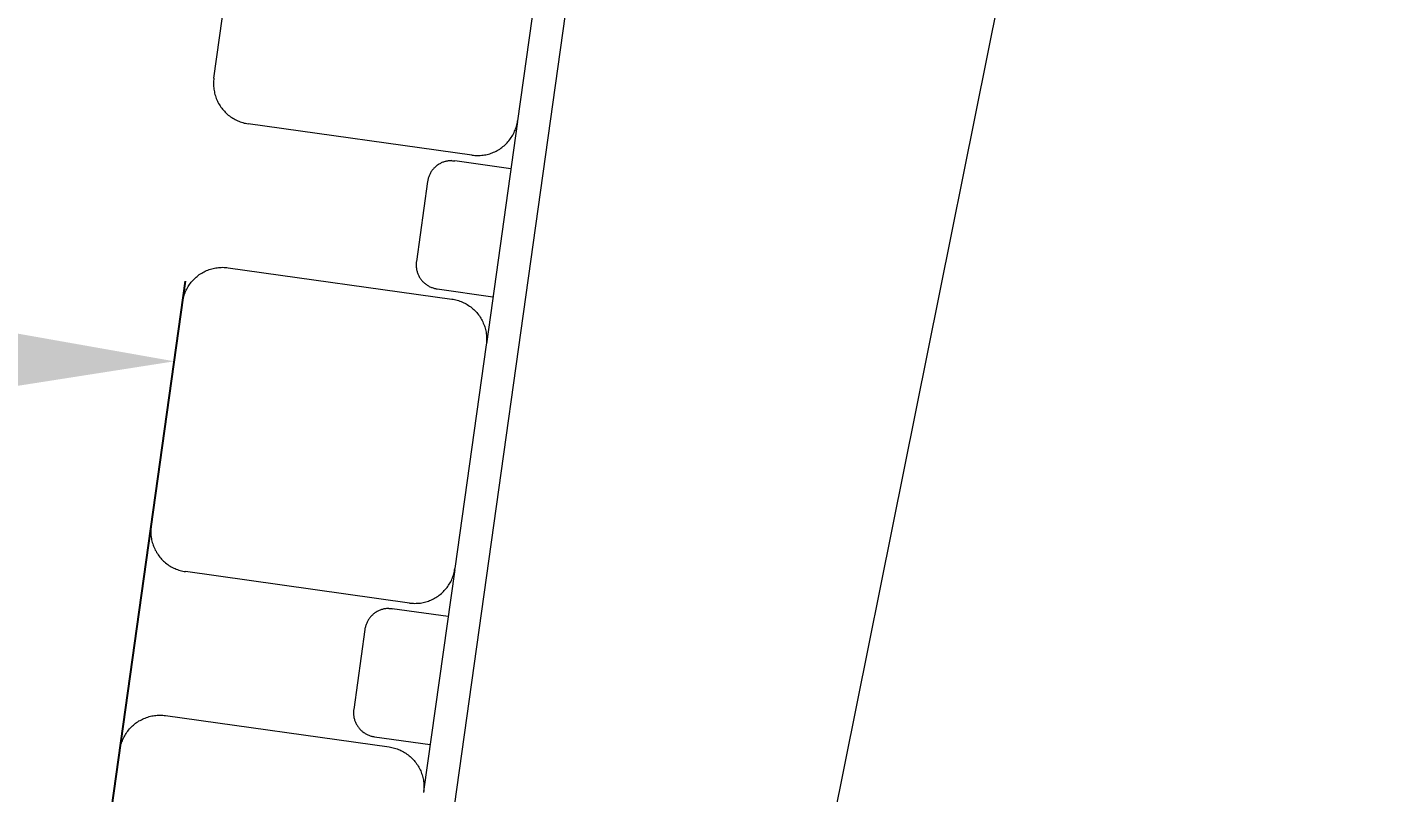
# Model space of a CAD drawing. Header units: millimetres. Extents: x -80 to 4518, y -398 to 2524.
# Drawn here: x 2607.4 to 2777.4, y 1918.1 to 2012.8 of the extents above; entities that cross this region are included whole.
import ezdxf

# ---------------------------------------------------------------- set-up
doc = ezdxf.new("R2010")
doc.units = ezdxf.units.MM
doc.layers.add('ZANO_R', color=7, linetype='Continuous', lineweight=0)
doc.layers.add('ZANO_W', color=1, linetype='Continuous', lineweight=0)
doc.styles.add('Arial', font='arial.ttf')
doc.styles.get("Standard").update_dxf_attribs({"font": 'ARIALUNI.TTF'})
doc.dimstyles.new('pl i ang', dxfattribs={"dimtxt": 50, "dimasz": 50, "dimexe": 1.25, "dimexo": 0.625, "dimgap": 10, "dimtad": 1, "dimtoh": 1, "dimtxsty": 'Standard', "dimcen": 2.5, "dimclrd": 1, "dimclre": 1, "dimclrt": 1, "dimadec": 0, "dimazin": 0, "dimtfac": 1, "dimtmove": 0, "dimatfit": 3, "dimfxl": 1, "dimarcsym": 1})

# ---------------------------------------------------------------- blocks, each defined once
blk = doc.blocks.new('*D389')
at = {"layer": 'ZANO_W', "color": 1, "lineweight": -2}
for p, q in [((2612.43, 1877.81), (2626.94, 1981.4)), ((2528.55, 1821.13), (2439.13, 1824.91))]:
    blk.add_line(p, q, dxfattribs=at)
blk.add_arc((2604.04, 1817.94), 155.06, 96.8471, 162.7581, dxfattribs=at)
at = {"layer": 'ZANO_W', "color": 1}
for points in [[(2585.49, 1965.22), (2585.62, 1978.55), (2625.56, 1971.49)], [(2449.39, 1865.03), (2462.52, 1862.76), (2449.12, 1824.48)]]:
    blk.add_solid(points, dxfattribs=at)
at = {"layer": 'ZANO_W', "color": 1, "insert": (2485.14, 1960.63), "char_height": 40, "attachment_point": 5, "rotation": 39.8026, "style": 'Arial'}
blk.add_mtext('96%%d', dxfattribs=at)

msp = doc.modelspace()

# ---------------------------------------------------------------- linework, layer by layer
at = {"layer": 'ZANO_R'}
for p, q in [((2730.45, 2417.55), (2648.63, 1833.46)), ((2670.79, 1733.85), (2777.4, 2262.55)), ((2630.47, 2006.55), (2634.35, 2034.28)), ((2671.98, 2029.01), (2668.1, 2001.28)), ((2630.47, 2006.55), (2630.45, 2006.38)), ((2630.43, 2006.21), (2630.42, 2006.04)), ((2630.42, 2006.04), (2630.42, 2005.87)), ((2630.42, 2005.87), (2630.42, 2005.7)), ((2630.42, 2005.7), (2630.43, 2005.53)), ((2630.45, 2006.38), (2630.43, 2006.21)), ((2630.43, 2005.53), (2630.44, 2005.36)), ((2630.44, 2005.36), (2630.46, 2005.19)), ((2630.46, 2005.19), (2630.49, 2005.02)), ((2630.49, 2005.02), (2630.52, 2004.85)), ((2630.52, 2004.85), (2630.56, 2004.68)), ((2630.56, 2004.68), (2630.6, 2004.52)), ((2630.6, 2004.52), (2630.65, 2004.36)), ((2630.65, 2004.36), (2630.7, 2004.19)), ((2630.7, 2004.19), (2630.76, 2004.03)), ((2630.76, 2004.03), (2630.83, 2003.88)), ((2630.83, 2003.88), (2630.9, 2003.72)), ((2630.9, 2003.72), (2630.97, 2003.57)), ((2630.97, 2003.57), (2631.05, 2003.42)), ((2631.05, 2003.42), (2631.14, 2003.27)), ((2631.14, 2003.27), (2631.23, 2003.12)), ((2631.23, 2003.12), (2631.33, 2002.98)), ((2631.33, 2002.98), (2631.43, 2002.85)), ((2631.43, 2002.85), (2631.53, 2002.71)), ((2631.53, 2002.71), (2631.64, 2002.58)), ((2631.64, 2002.58), (2631.76, 2002.45)), ((2631.76, 2002.45), (2631.87, 2002.33)), ((2631.87, 2002.33), (2632, 2002.21)), ((2632, 2002.21), (2632.12, 2002.1)), ((2632.12, 2002.1), (2632.25, 2001.99)), ((2632.25, 2001.99), (2632.39, 2001.88)), ((2632.39, 2001.88), (2632.53, 2001.78)), ((2632.53, 2001.78), (2632.67, 2001.68)), ((2632.67, 2001.68), (2632.81, 2001.59)), ((2632.81, 2001.59), (2632.96, 2001.5)), ((2632.96, 2001.5), (2633.11, 2001.42)), ((2633.11, 2001.42), (2633.26, 2001.35)), ((2633.26, 2001.35), (2633.42, 2001.28)), ((2633.42, 2001.28), (2633.57, 2001.21)), ((2633.57, 2001.21), (2633.73, 2001.15)), ((2633.73, 2001.15), (2633.89, 2001.09)), ((2633.89, 2001.09), (2634.06, 2001.05)), ((2634.06, 2001.05), (2634.22, 2001)), ((2634.22, 2001), (2634.39, 2000.96)), ((2634.39, 2000.96), (2634.56, 2000.93)), ((2634.56, 2000.93), (2634.73, 2000.9)), ((2662.45, 1997.02), (2634.73, 2000.9)), ((2668.08, 2001.17), (2664.23, 1973.66)), ((2667.58, 1999.66), (2667.66, 1999.81)), ((2667.66, 1999.81), (2667.73, 1999.97)), ((2667.73, 1999.97), (2667.79, 2000.13)), ((2667.79, 2000.13), (2667.86, 2000.28)), ((2667.86, 2000.28), (2667.91, 2000.45)), ((2667.91, 2000.45), (2667.96, 2000.61)), ((2667.96, 2000.61), (2668, 2000.78)), ((2668, 2000.78), (2668.04, 2000.94)), ((2668.04, 2000.94), (2668.07, 2001.11)), ((2668.07, 2001.11), (2668.1, 2001.28)), ((2666.16, 1997.98), (2666.29, 1998.08)), ((2666.29, 1998.08), (2666.42, 1998.19)), ((2666.42, 1998.19), (2666.55, 1998.31)), ((2666.55, 1998.31), (2666.67, 1998.43)), ((2666.67, 1998.43), (2666.79, 1998.55)), ((2666.79, 1998.55), (2666.91, 1998.68)), ((2666.91, 1998.68), (2667.02, 1998.81)), ((2667.02, 1998.81), (2667.12, 1998.94)), ((2667.12, 1998.94), (2667.23, 1999.08)), ((2667.23, 1999.08), (2667.32, 1999.22)), ((2667.32, 1999.22), (2667.41, 1999.36)), ((2667.41, 1999.36), (2667.5, 1999.51)), ((2667.5, 1999.51), (2667.58, 1999.66)), ((2659.41, 1996.29), (2659.31, 1996.27)), ((2659.51, 1996.31), (2659.41, 1996.29)), ((2659.61, 1996.32), (2659.51, 1996.31)), ((2659.71, 1996.33), (2659.61, 1996.32)), ((2659.82, 1996.33), (2659.71, 1996.33)), ((2659.92, 1996.34), (2659.82, 1996.33)), ((2659.92, 1996.34), (2660.02, 1996.33)), ((2660.02, 1996.33), (2660.13, 1996.33)), ((2660.13, 1996.33), (2660.23, 1996.32)), ((2660.23, 1996.32), (2660.34, 1996.31)), ((2667.27, 1995.34), (2660.34, 1996.31)), ((2662.45, 1997.02), (2662.62, 1997)), ((2662.62, 1997), (2662.79, 1996.98)), ((2662.79, 1996.98), (2662.96, 1996.97)), ((2662.96, 1996.97), (2663.14, 1996.97)), ((2663.14, 1996.97), (2663.31, 1996.97)), ((2663.31, 1996.97), (2663.48, 1996.98)), ((2663.48, 1996.98), (2663.65, 1997)), ((2663.65, 1997), (2663.82, 1997.02)), ((2663.82, 1997.02), (2663.98, 1997.04)), ((2663.98, 1997.04), (2664.15, 1997.07)), ((2664.15, 1997.07), (2664.32, 1997.11)), ((2664.32, 1997.11), (2664.48, 1997.15)), ((2664.48, 1997.15), (2664.65, 1997.2)), ((2664.65, 1997.2), (2664.81, 1997.26)), ((2664.81, 1997.26), (2664.97, 1997.32)), ((2664.97, 1997.32), (2665.13, 1997.38)), ((2665.13, 1997.38), (2665.28, 1997.45)), ((2665.28, 1997.45), (2665.44, 1997.53)), ((2665.44, 1997.53), (2665.59, 1997.61)), ((2665.59, 1997.61), (2665.74, 1997.69)), ((2665.74, 1997.69), (2665.88, 1997.78)), ((2665.88, 1997.78), (2666.02, 1997.88)), ((2666.02, 1997.88), (2666.16, 1997.98)), ((2657.21, 1994.63), (2657.17, 1994.54)), ((2657.26, 1994.72), (2657.21, 1994.63)), ((2657.31, 1994.81), (2657.26, 1994.72)), ((2657.36, 1994.9), (2657.31, 1994.81)), ((2657.41, 1994.99), (2657.36, 1994.9)), ((2657.47, 1995.07), (2657.41, 1994.99)), ((2657.53, 1995.15), (2657.47, 1995.07)), ((2657.59, 1995.23), (2657.53, 1995.15)), ((2657.66, 1995.31), (2657.59, 1995.23)), ((2657.73, 1995.39), (2657.66, 1995.31)), ((2657.8, 1995.46), (2657.73, 1995.39)), ((2657.87, 1995.53), (2657.8, 1995.46)), ((2657.95, 1995.6), (2657.87, 1995.53)), ((2658.03, 1995.67), (2657.95, 1995.6)), ((2658.11, 1995.73), (2658.03, 1995.67)), ((2658.19, 1995.79), (2658.11, 1995.73)), ((2658.28, 1995.85), (2658.19, 1995.79)), ((2658.36, 1995.9), (2658.28, 1995.85)), ((2658.45, 1995.95), (2658.36, 1995.9)), ((2658.54, 1996), (2658.45, 1995.95)), ((2658.63, 1996.05), (2658.54, 1996)), ((2658.73, 1996.09), (2658.63, 1996.05)), ((2658.82, 1996.13), (2658.73, 1996.09)), ((2658.92, 1996.16), (2658.82, 1996.13)), ((2659.01, 1996.2), (2658.92, 1996.16)), ((2659.11, 1996.23), (2659.01, 1996.2)), ((2659.21, 1996.25), (2659.11, 1996.23)), ((2659.31, 1996.27), (2659.21, 1996.25)), ((2656.95, 1993.75), (2655.56, 1983.85)), ((2656.96, 1993.85), (2656.95, 1993.75)), ((2656.98, 1993.95), (2656.96, 1993.85)), ((2657.01, 1994.05), (2656.98, 1993.95)), ((2657.03, 1994.15), (2657.01, 1994.05)), ((2657.06, 1994.25), (2657.03, 1994.15)), ((2657.09, 1994.35), (2657.06, 1994.25)), ((2657.13, 1994.44), (2657.09, 1994.35)), ((2657.17, 1994.54), (2657.13, 1994.44)), ((2629.4, 1982.65), (2629.55, 1982.72)), ((2629.55, 1982.72), (2629.71, 1982.78)), ((2629.71, 1982.78), (2629.87, 1982.84)), ((2629.87, 1982.84), (2630.03, 1982.9)), ((2630.03, 1982.9), (2630.2, 1982.95)), ((2630.2, 1982.95), (2630.36, 1982.99)), ((2630.36, 1982.99), (2630.53, 1983.02)), ((2630.53, 1983.02), (2630.7, 1983.06)), ((2630.7, 1983.06), (2630.87, 1983.08)), ((2630.87, 1983.08), (2631.04, 1983.1)), ((2631.04, 1983.1), (2631.21, 1983.12)), ((2631.21, 1983.12), (2631.38, 1983.12)), ((2631.38, 1983.12), (2631.55, 1983.13)), ((2631.55, 1983.13), (2631.72, 1983.12)), ((2631.72, 1983.12), (2631.89, 1983.11)), ((2631.89, 1983.11), (2632.06, 1983.1)), ((2632.06, 1983.1), (2632.23, 1983.08)), ((2632.23, 1983.08), (2659.96, 1979.19)), ((2655.54, 1983.65), (2655.53, 1983.54)), ((2655.53, 1983.54), (2655.53, 1983.44)), ((2655.53, 1983.44), (2655.53, 1983.34)), ((2655.53, 1983.34), (2655.54, 1983.24)), ((2655.55, 1983.75), (2655.54, 1983.65)), ((2655.54, 1983.24), (2655.55, 1983.13)), ((2655.56, 1983.85), (2655.55, 1983.75)), ((2655.55, 1983.13), (2655.56, 1983.03)), ((2655.56, 1983.03), (2655.57, 1982.93)), ((2655.57, 1982.93), (2655.59, 1982.83)), ((2655.59, 1982.83), (2655.62, 1982.73)), ((2655.62, 1982.73), (2655.64, 1982.63)), ((2627.36, 1980.88), (2627.46, 1981.02)), ((2627.46, 1981.02), (2627.56, 1981.16)), ((2627.56, 1981.16), (2627.66, 1981.29)), ((2627.66, 1981.29), (2627.77, 1981.42)), ((2627.77, 1981.42), (2627.89, 1981.55)), ((2627.89, 1981.55), (2628.01, 1981.67)), ((2628.01, 1981.67), (2628.13, 1981.79)), ((2628.13, 1981.79), (2628.26, 1981.9)), ((2628.26, 1981.9), (2628.39, 1982.01)), ((2628.39, 1982.01), (2628.52, 1982.12)), ((2628.52, 1982.12), (2628.66, 1982.22)), ((2628.66, 1982.22), (2628.8, 1982.31)), ((2628.8, 1982.31), (2628.95, 1982.41)), ((2628.95, 1982.41), (2629.1, 1982.49)), ((2629.1, 1982.49), (2629.25, 1982.57)), ((2629.25, 1982.57), (2629.4, 1982.65)), ((2655.64, 1982.63), (2655.67, 1982.53)), ((2655.67, 1982.53), (2655.7, 1982.44)), ((2655.7, 1982.44), (2655.74, 1982.34)), ((2655.74, 1982.34), (2655.78, 1982.24)), ((2655.78, 1982.24), (2655.82, 1982.15)), ((2655.82, 1982.15), (2655.86, 1982.06)), ((2655.86, 1982.06), (2655.91, 1981.97)), ((2655.91, 1981.97), (2655.96, 1981.88)), ((2655.96, 1981.88), (2656.02, 1981.79)), ((2656.02, 1981.79), (2656.08, 1981.71)), ((2656.08, 1981.71), (2656.14, 1981.63)), ((2656.14, 1981.63), (2656.2, 1981.55)), ((2656.2, 1981.55), (2656.27, 1981.47)), ((2656.27, 1981.47), (2656.33, 1981.39)), ((2656.33, 1981.39), (2656.4, 1981.32)), ((2656.4, 1981.32), (2656.48, 1981.25)), ((2656.48, 1981.25), (2656.55, 1981.18)), ((2656.55, 1981.18), (2656.63, 1981.11)), ((2656.63, 1981.11), (2656.71, 1981.05)), ((2656.71, 1981.05), (2656.8, 1980.99)), ((2656.8, 1980.99), (2656.88, 1980.93)), ((2626.64, 1979.16), (2626.68, 1979.32)), ((2626.68, 1979.32), (2626.72, 1979.49)), ((2626.72, 1979.49), (2626.77, 1979.65)), ((2626.77, 1979.65), (2626.83, 1979.81)), ((2626.83, 1979.81), (2626.89, 1979.97)), ((2626.89, 1979.97), (2626.95, 1980.13)), ((2626.95, 1980.13), (2627.02, 1980.29)), ((2627.02, 1980.29), (2627.1, 1980.44)), ((2627.1, 1980.44), (2627.18, 1980.59)), ((2627.18, 1980.59), (2627.27, 1980.74)), ((2627.27, 1980.74), (2627.36, 1980.88)), ((2656.88, 1980.93), (2656.97, 1980.87)), ((2656.97, 1980.87), (2657.05, 1980.82)), ((2657.05, 1980.82), (2657.14, 1980.77)), ((2657.14, 1980.77), (2657.24, 1980.73)), ((2657.24, 1980.73), (2657.33, 1980.68)), ((2657.33, 1980.68), (2657.42, 1980.64)), ((2657.42, 1980.64), (2657.52, 1980.61)), ((2657.52, 1980.61), (2657.62, 1980.58)), ((2657.62, 1980.58), (2657.71, 1980.55)), ((2657.71, 1980.55), (2657.81, 1980.52)), ((2657.81, 1980.52), (2657.91, 1980.5)), ((2657.91, 1980.5), (2658.01, 1980.48)), ((2658.01, 1980.48), (2658.12, 1980.46)), ((2658.12, 1980.46), (2665.05, 1979.49)), ((2622.7, 1951.09), (2626.58, 1978.82)), ((2626.58, 1978.82), (2626.61, 1978.99)), ((2626.61, 1978.99), (2626.64, 1979.16)), ((2659.96, 1979.19), (2660.13, 1979.17)), ((2660.13, 1979.17), (2660.29, 1979.14)), ((2660.29, 1979.14), (2660.46, 1979.1)), ((2660.46, 1979.1), (2660.63, 1979.05)), ((2660.63, 1979.05), (2660.79, 1979)), ((2660.79, 1979), (2660.95, 1978.95)), ((2660.95, 1978.95), (2661.11, 1978.89)), ((2661.11, 1978.89), (2661.27, 1978.82)), ((2661.27, 1978.82), (2661.42, 1978.75)), ((2661.42, 1978.75), (2661.58, 1978.68)), ((2661.58, 1978.68), (2661.73, 1978.59)), ((2661.73, 1978.59), (2661.87, 1978.51)), ((2661.87, 1978.51), (2662.02, 1978.42)), ((2662.02, 1978.42), (2662.16, 1978.32)), ((2662.16, 1978.32), (2662.3, 1978.22)), ((2662.3, 1978.22), (2662.43, 1978.11)), ((2662.43, 1978.11), (2662.56, 1978)), ((2662.56, 1978), (2662.69, 1977.89)), ((2662.69, 1977.89), (2662.81, 1977.77)), ((2662.81, 1977.77), (2662.93, 1977.65)), ((2662.93, 1977.65), (2663.04, 1977.52)), ((2663.04, 1977.52), (2663.15, 1977.39)), ((2663.15, 1977.39), (2663.26, 1977.25)), ((2663.26, 1977.25), (2663.36, 1977.12)), ((2663.36, 1977.12), (2663.45, 1976.97)), ((2663.45, 1976.97), (2663.54, 1976.83)), ((2663.54, 1976.83), (2663.63, 1976.68)), ((2663.63, 1976.68), (2663.71, 1976.53)), ((2663.71, 1976.53), (2663.78, 1976.38)), ((2663.78, 1976.38), (2663.85, 1976.22)), ((2663.85, 1976.22), (2663.92, 1976.06)), ((2663.92, 1976.06), (2663.98, 1975.9)), ((2663.98, 1975.9), (2664.03, 1975.74)), ((2664.03, 1975.74), (2664.08, 1975.58)), ((2664.08, 1975.58), (2664.12, 1975.41)), ((2664.12, 1975.41), (2664.16, 1975.25)), ((2664.16, 1975.25), (2664.19, 1975.08)), ((2664.19, 1975.08), (2664.22, 1974.91)), ((2664.22, 1974.91), (2664.24, 1974.74)), ((2664.24, 1974.74), (2664.25, 1974.57)), ((2664.25, 1974.57), (2664.26, 1974.4)), ((2664.26, 1974.4), (2664.26, 1974.23)), ((2664.26, 1974.23), (2664.26, 1974.06)), ((2664.22, 1973.55), (2660.33, 1945.82)), ((2664.24, 1973.72), (2664.22, 1973.55)), ((2664.25, 1973.89), (2664.24, 1973.72)), ((2664.26, 1974.06), (2664.25, 1973.89)), ((2622.66, 1950.75), (2622.65, 1950.58)), ((2622.65, 1950.58), (2622.65, 1950.41)), ((2622.65, 1950.41), (2622.65, 1950.24)), ((2622.68, 1950.92), (2622.66, 1950.75)), ((2622.7, 1951.09), (2622.68, 1950.92)), ((2622.65, 1950.24), (2622.66, 1950.07)), ((2622.66, 1950.07), (2622.67, 1949.9)), ((2622.67, 1949.9), (2622.69, 1949.73)), ((2622.69, 1949.73), (2622.72, 1949.56)), ((2622.72, 1949.56), (2622.75, 1949.39)), ((2622.75, 1949.39), (2622.79, 1949.23)), ((2622.79, 1949.23), (2622.83, 1949.06)), ((2622.83, 1949.06), (2622.88, 1948.9)), ((2622.88, 1948.9), (2622.93, 1948.74)), ((2622.93, 1948.74), (2622.99, 1948.58)), ((2622.99, 1948.58), (2623.06, 1948.42)), ((2623.06, 1948.42), (2623.13, 1948.26)), ((2623.13, 1948.26), (2623.2, 1948.11)), ((2623.2, 1948.11), (2623.29, 1947.96)), ((2623.29, 1947.96), (2623.37, 1947.81)), ((2623.37, 1947.81), (2623.46, 1947.67)), ((2623.46, 1947.67), (2623.56, 1947.52)), ((2623.56, 1947.52), (2623.66, 1947.39)), ((2623.66, 1947.39), (2623.76, 1947.25)), ((2623.76, 1947.25), (2623.87, 1947.12)), ((2623.87, 1947.12), (2623.99, 1946.99)), ((2623.99, 1946.99), (2624.11, 1946.87)), ((2624.11, 1946.87), (2624.23, 1946.75)), ((2624.23, 1946.75), (2624.35, 1946.64)), ((2624.35, 1946.64), (2624.48, 1946.53)), ((2624.48, 1946.53), (2624.62, 1946.42)), ((2624.62, 1946.42), (2624.76, 1946.32)), ((2624.76, 1946.32), (2624.9, 1946.22)), ((2624.9, 1946.22), (2625.04, 1946.13)), ((2625.04, 1946.13), (2625.19, 1946.05)), ((2625.19, 1946.05), (2625.34, 1945.96)), ((2625.34, 1945.96), (2625.49, 1945.89)), ((2625.49, 1945.89), (2625.65, 1945.82)), ((2625.65, 1945.82), (2625.8, 1945.75)), ((2625.8, 1945.75), (2625.96, 1945.69)), ((2625.96, 1945.69), (2626.12, 1945.64)), ((2626.12, 1945.64), (2626.29, 1945.59)), ((2626.29, 1945.59), (2626.45, 1945.54)), ((2626.45, 1945.54), (2626.62, 1945.5)), ((2626.62, 1945.5), (2626.79, 1945.47)), ((2626.79, 1945.47), (2626.96, 1945.45)), ((2654.69, 1941.56), (2626.96, 1945.45)), ((2660.32, 1945.71), (2656.46, 1918.2)), ((2660.19, 1945.15), (2660.23, 1945.32)), ((2660.23, 1945.32), (2660.27, 1945.48)), ((2660.27, 1945.48), (2660.3, 1945.65)), ((2660.3, 1945.65), (2660.33, 1945.82)), ((2659.36, 1943.48), (2659.46, 1943.62)), ((2659.46, 1943.62), (2659.55, 1943.76)), ((2659.55, 1943.76), (2659.64, 1943.9)), ((2659.64, 1943.9), (2659.73, 1944.05)), ((2659.73, 1944.05), (2659.81, 1944.2)), ((2659.81, 1944.2), (2659.89, 1944.35)), ((2659.89, 1944.35), (2659.96, 1944.51)), ((2659.96, 1944.51), (2660.03, 1944.67)), ((2660.03, 1944.67), (2660.09, 1944.83)), ((2660.09, 1944.83), (2660.14, 1944.99)), ((2660.14, 1944.99), (2660.19, 1945.15)), ((2657.2, 1941.86), (2657.36, 1941.92)), ((2657.36, 1941.92), (2657.51, 1941.99)), ((2657.51, 1941.99), (2657.67, 1942.07)), ((2657.67, 1942.07), (2657.82, 1942.15)), ((2657.82, 1942.15), (2657.97, 1942.23)), ((2657.97, 1942.23), (2658.11, 1942.33)), ((2658.11, 1942.33), (2658.25, 1942.42)), ((2658.25, 1942.42), (2658.39, 1942.52)), ((2658.39, 1942.52), (2658.52, 1942.63)), ((2658.52, 1942.63), (2658.66, 1942.74)), ((2658.66, 1942.74), (2658.78, 1942.85)), ((2658.78, 1942.85), (2658.91, 1942.97)), ((2658.91, 1942.97), (2659.02, 1943.09)), ((2659.02, 1943.09), (2659.14, 1943.22)), ((2659.14, 1943.22), (2659.25, 1943.35)), ((2659.25, 1943.35), (2659.36, 1943.48)), ((2650.26, 1940.21), (2650.18, 1940.14)), ((2650.34, 1940.27), (2650.26, 1940.21)), ((2650.42, 1940.33), (2650.34, 1940.27)), ((2650.51, 1940.39), (2650.42, 1940.33)), ((2650.59, 1940.44), (2650.51, 1940.39)), ((2650.68, 1940.49), (2650.59, 1940.44)), ((2650.77, 1940.54), (2650.68, 1940.49)), ((2650.86, 1940.59), (2650.77, 1940.54)), ((2650.96, 1940.63), (2650.86, 1940.59)), ((2651.05, 1940.67), (2650.96, 1940.63)), ((2651.15, 1940.71), (2651.05, 1940.67)), ((2651.24, 1940.74), (2651.15, 1940.71)), ((2651.34, 1940.77), (2651.24, 1940.74)), ((2651.44, 1940.79), (2651.34, 1940.77)), ((2651.54, 1940.82), (2651.44, 1940.79)), ((2651.64, 1940.83), (2651.54, 1940.82)), ((2651.74, 1940.85), (2651.64, 1940.83)), ((2651.84, 1940.86), (2651.74, 1940.85)), ((2651.95, 1940.87), (2651.84, 1940.86)), ((2652.05, 1940.88), (2651.95, 1940.87)), ((2652.15, 1940.88), (2652.05, 1940.88)), ((2652.15, 1940.88), (2652.25, 1940.88)), ((2652.25, 1940.88), (2652.36, 1940.87)), ((2652.36, 1940.87), (2652.46, 1940.86)), ((2652.46, 1940.86), (2652.57, 1940.85)), ((2659.5, 1939.88), (2652.57, 1940.85)), ((2654.69, 1941.56), (2654.85, 1941.54)), ((2654.85, 1941.54), (2655.02, 1941.53)), ((2655.02, 1941.53), (2655.2, 1941.52)), ((2655.2, 1941.52), (2655.37, 1941.51)), ((2655.37, 1941.51), (2655.54, 1941.52)), ((2655.54, 1941.52), (2655.71, 1941.52)), ((2655.71, 1941.52), (2655.88, 1941.54)), ((2655.88, 1941.54), (2656.05, 1941.56)), ((2656.05, 1941.56), (2656.22, 1941.58)), ((2656.22, 1941.58), (2656.38, 1941.62)), ((2656.38, 1941.62), (2656.55, 1941.65)), ((2656.55, 1941.65), (2656.72, 1941.7)), ((2656.72, 1941.7), (2656.88, 1941.74)), ((2656.88, 1941.74), (2657.04, 1941.8)), ((2657.04, 1941.8), (2657.2, 1941.86)), ((2649.21, 1938.5), (2649.19, 1938.39)), ((2649.24, 1938.59), (2649.21, 1938.5)), ((2649.26, 1938.69), (2649.24, 1938.59)), ((2649.29, 1938.79), (2649.26, 1938.69)), ((2649.33, 1938.89), (2649.29, 1938.79)), ((2649.36, 1938.98), (2649.33, 1938.89)), ((2649.4, 1939.08), (2649.36, 1938.98)), ((2649.44, 1939.17), (2649.4, 1939.08)), ((2649.49, 1939.26), (2649.44, 1939.17)), ((2649.54, 1939.35), (2649.49, 1939.26)), ((2649.59, 1939.44), (2649.54, 1939.35)), ((2649.64, 1939.53), (2649.59, 1939.44)), ((2649.7, 1939.61), (2649.64, 1939.53)), ((2649.76, 1939.69), (2649.7, 1939.61)), ((2649.83, 1939.77), (2649.76, 1939.69)), ((2649.89, 1939.85), (2649.83, 1939.77)), ((2649.96, 1939.93), (2649.89, 1939.85)), ((2650.03, 1940), (2649.96, 1939.93)), ((2650.11, 1940.07), (2650.03, 1940)), ((2650.18, 1940.14), (2650.11, 1940.07)), ((2649.18, 1938.29), (2647.79, 1928.39)), ((2649.19, 1938.39), (2649.18, 1938.29)), ((2647.78, 1928.29), (2647.77, 1928.19)), ((2647.79, 1928.39), (2647.78, 1928.29)), ((2620.62, 1926.56), (2620.75, 1926.66)), ((2620.75, 1926.66), (2620.89, 1926.76)), ((2620.89, 1926.76), (2621.03, 1926.86)), ((2621.03, 1926.86), (2621.18, 1926.95)), ((2621.18, 1926.95), (2621.33, 1927.03)), ((2621.33, 1927.03), (2621.48, 1927.11)), ((2621.48, 1927.11), (2621.63, 1927.19)), ((2621.63, 1927.19), (2621.79, 1927.26)), ((2621.79, 1927.26), (2621.94, 1927.32)), ((2621.94, 1927.32), (2622.1, 1927.38)), ((2622.1, 1927.38), (2622.27, 1927.44)), ((2622.27, 1927.44), (2622.43, 1927.49)), ((2622.43, 1927.49), (2622.59, 1927.53)), ((2622.59, 1927.53), (2622.76, 1927.57)), ((2622.76, 1927.57), (2622.93, 1927.6)), ((2622.93, 1927.6), (2623.1, 1927.62)), ((2623.1, 1927.62), (2623.27, 1927.64)), ((2623.27, 1927.64), (2623.44, 1927.66)), ((2623.44, 1927.66), (2623.61, 1927.67)), ((2623.61, 1927.67), (2623.78, 1927.67)), ((2623.78, 1927.67), (2623.95, 1927.67)), ((2623.95, 1927.67), (2624.12, 1927.66)), ((2624.12, 1927.66), (2624.29, 1927.64)), ((2624.29, 1927.64), (2624.46, 1927.62)), ((2624.46, 1927.62), (2652.19, 1923.74)), ((2647.77, 1928.19), (2647.76, 1928.08)), ((2647.76, 1928.08), (2647.76, 1927.98)), ((2647.76, 1927.98), (2647.76, 1927.88)), ((2647.76, 1927.88), (2647.77, 1927.78)), ((2647.77, 1927.78), (2647.78, 1927.68)), ((2647.78, 1927.68), (2647.79, 1927.57)), ((2647.79, 1927.57), (2647.8, 1927.47)), ((2647.8, 1927.47), (2647.82, 1927.37)), ((2647.82, 1927.37), (2647.85, 1927.27)), ((2647.85, 1927.27), (2647.87, 1927.17)), ((2647.87, 1927.17), (2647.9, 1927.07)), ((2647.9, 1927.07), (2647.93, 1926.98)), ((2647.93, 1926.98), (2647.97, 1926.88)), ((2647.97, 1926.88), (2648.01, 1926.79)), ((2648.01, 1926.79), (2648.05, 1926.69)), ((2648.05, 1926.69), (2648.1, 1926.6)), ((2648.1, 1926.6), (2648.14, 1926.51)), ((2619.26, 1924.83), (2619.33, 1924.98)), ((2619.33, 1924.98), (2619.41, 1925.13)), ((2619.41, 1925.13), (2619.5, 1925.28)), ((2619.5, 1925.28), (2619.59, 1925.42)), ((2619.59, 1925.42), (2619.69, 1925.56)), ((2619.69, 1925.56), (2619.79, 1925.7)), ((2619.79, 1925.7), (2619.89, 1925.83)), ((2619.89, 1925.83), (2620.01, 1925.96)), ((2620.01, 1925.96), (2620.12, 1926.09)), ((2620.12, 1926.09), (2620.24, 1926.21)), ((2620.24, 1926.21), (2620.36, 1926.33)), ((2620.36, 1926.33), (2620.49, 1926.45)), ((2620.49, 1926.45), (2620.62, 1926.56)), ((2648.14, 1926.51), (2648.2, 1926.42)), ((2648.2, 1926.42), (2648.25, 1926.34)), ((2648.25, 1926.34), (2648.31, 1926.25)), ((2648.31, 1926.25), (2648.37, 1926.17)), ((2648.37, 1926.17), (2648.43, 1926.09)), ((2648.43, 1926.09), (2648.5, 1926.01)), ((2648.5, 1926.01), (2648.56, 1925.93)), ((2648.56, 1925.93), (2648.64, 1925.86)), ((2648.64, 1925.86), (2648.71, 1925.79)), ((2648.71, 1925.79), (2648.78, 1925.72)), ((2648.78, 1925.72), (2648.86, 1925.65)), ((2648.86, 1925.65), (2648.94, 1925.59)), ((2648.94, 1925.59), (2649.03, 1925.53)), ((2649.03, 1925.53), (2649.11, 1925.47)), ((2649.11, 1925.47), (2649.2, 1925.42)), ((2649.2, 1925.42), (2649.29, 1925.36)), ((2649.29, 1925.36), (2649.38, 1925.31)), ((2649.38, 1925.31), (2649.47, 1925.27)), ((2649.47, 1925.27), (2649.56, 1925.23)), ((2649.56, 1925.23), (2649.65, 1925.19)), ((2649.65, 1925.19), (2649.75, 1925.15)), ((2649.75, 1925.15), (2649.85, 1925.12)), ((2649.85, 1925.12), (2649.95, 1925.09)), ((2649.95, 1925.09), (2650.04, 1925.06)), ((2650.04, 1925.06), (2650.14, 1925.04)), ((2650.14, 1925.04), (2650.25, 1925.02)), ((2650.25, 1925.02), (2650.35, 1925)), ((2650.35, 1925), (2657.28, 1924.03)), ((2614.93, 1895.63), (2618.81, 1923.36)), ((2618.81, 1923.36), (2618.84, 1923.53)), ((2618.84, 1923.53), (2618.87, 1923.7)), ((2618.87, 1923.7), (2618.91, 1923.86)), ((2618.91, 1923.86), (2618.95, 1924.03)), ((2618.95, 1924.03), (2619, 1924.19)), ((2619, 1924.19), (2619.06, 1924.36)), ((2619.06, 1924.36), (2619.12, 1924.51)), ((2619.12, 1924.51), (2619.18, 1924.67)), ((2619.18, 1924.67), (2619.26, 1924.83)), ((2652.19, 1923.74), (2652.36, 1923.71)), ((2652.36, 1923.71), (2652.52, 1923.68)), ((2652.52, 1923.68), (2652.69, 1923.64)), ((2652.69, 1923.64), (2652.86, 1923.59)), ((2652.86, 1923.59), (2653.02, 1923.55)), ((2653.02, 1923.55), (2653.18, 1923.49)), ((2653.18, 1923.49), (2653.34, 1923.43)), ((2653.34, 1923.43), (2653.5, 1923.36)), ((2653.5, 1923.36), (2653.65, 1923.29)), ((2653.65, 1923.29), (2653.81, 1923.22)), ((2653.81, 1923.22), (2653.96, 1923.14)), ((2653.96, 1923.14), (2654.1, 1923.05)), ((2654.1, 1923.05), (2654.25, 1922.96)), ((2654.25, 1922.96), (2654.39, 1922.86)), ((2654.39, 1922.86), (2654.53, 1922.76)), ((2654.53, 1922.76), (2654.66, 1922.65)), ((2654.66, 1922.65), (2654.79, 1922.54)), ((2654.79, 1922.54), (2654.92, 1922.43)), ((2654.92, 1922.43), (2655.04, 1922.31)), ((2655.04, 1922.31), (2655.16, 1922.19)), ((2655.16, 1922.19), (2655.27, 1922.06)), ((2655.27, 1922.06), (2655.38, 1921.93)), ((2655.38, 1921.93), (2655.49, 1921.79)), ((2655.49, 1921.79), (2655.59, 1921.66)), ((2655.59, 1921.66), (2655.68, 1921.52)), ((2655.68, 1921.52), (2655.77, 1921.37)), ((2655.77, 1921.37), (2655.86, 1921.22)), ((2655.86, 1921.22), (2655.94, 1921.07)), ((2655.94, 1921.07), (2656.02, 1920.92)), ((2656.02, 1920.92), (2656.09, 1920.76)), ((2656.09, 1920.76), (2656.15, 1920.61)), ((2656.15, 1920.61), (2656.21, 1920.45)), ((2656.21, 1920.45), (2656.26, 1920.28)), ((2656.26, 1920.28), (2656.31, 1920.12)), ((2656.31, 1920.12), (2656.36, 1919.96)), ((2656.36, 1919.96), (2656.39, 1919.79)), ((2656.39, 1919.79), (2656.42, 1919.62)), ((2656.42, 1919.62), (2656.45, 1919.45)), ((2656.45, 1919.45), (2656.47, 1919.28)), ((2656.47, 1918.26), (2656.45, 1918.09)), ((2656.47, 1919.28), (2656.48, 1919.11)), ((2656.48, 1918.43), (2656.47, 1918.26)), ((2656.48, 1919.11), (2656.49, 1918.94)), ((2656.49, 1918.6), (2656.48, 1918.43)), ((2656.49, 1918.94), (2656.49, 1918.77)), ((2656.49, 1918.77), (2656.49, 1918.6))]:
    msp.add_line(p, q, dxfattribs=at)

# ---------------------------------------------------------------- dimensions: what is measured, and where the dimension line sits
at = {"layer": 'ZANO_W'}
dim = msp.add_angular_dim_2l(base=(2541.28, 1959.72), line1=((2607.16, 1840.17), (2611.04, 1867.9)), line2=((2538.54, 1820.7), (2566.51, 1819.52)), dimstyle='pl i ang', override={"dimtxt": 40, "dimasz": 40, "dimexe": 10, "dimexo": 10, "dimtoh": 0, "dimdec": 0, "dimtxsty": 'Arial', "dimtdec": 0, "dimtmove": 1}, dxfattribs=at)
dim.commit()
dim.dimension.update_dxf_attribs({"geometry": '*D389', "text_midpoint": (2485.14, 1960.63)})

doc.saveas('drawing.dxf')
